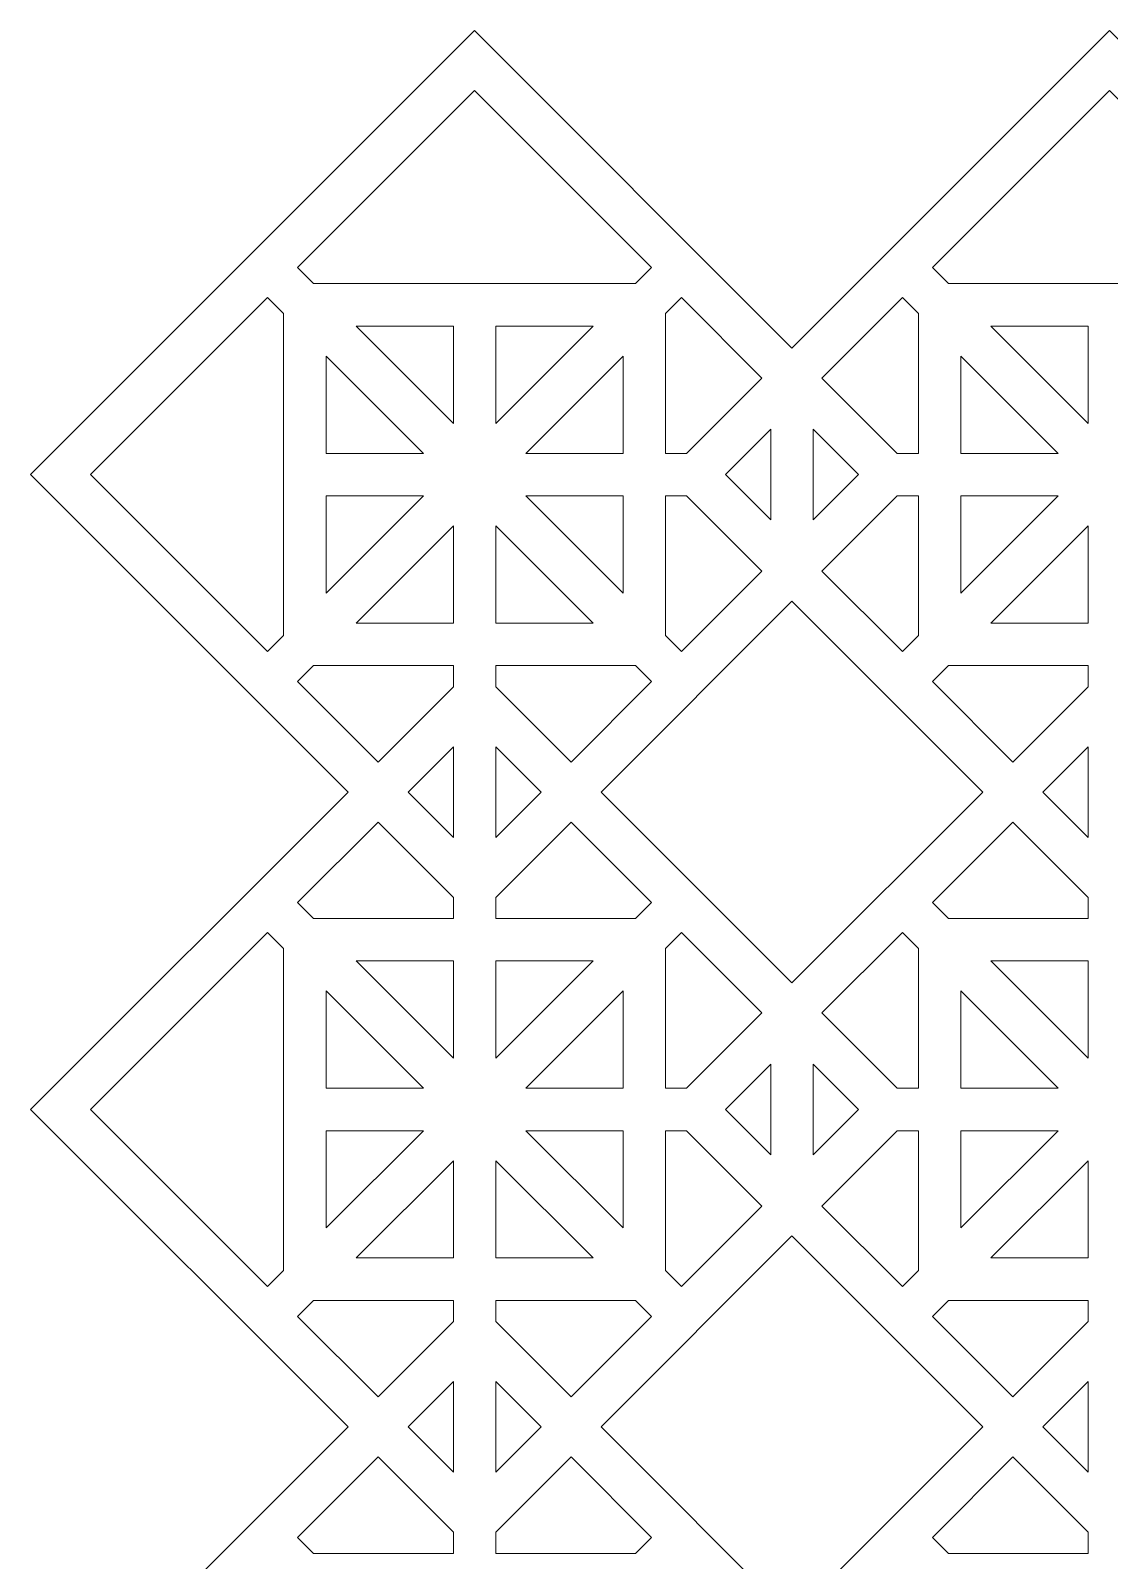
# Model space of a CAD drawing. Header units: centimetres. Extents: x -68 to 68, y -63 to 63.
# Drawn here: x 2.65 to 28.08, y 26.78 to 62.84 of the extents above; entities that cross this region are included whole.
import ezdxf

# ---------------------------------------------------------------- set-up
doc = ezdxf.new("R2010")
doc.units = ezdxf.units.CM
doc.header["$MEASUREMENT"] = 0
doc.layers.add('layer 1', color=7, linetype='Continuous')

msp = doc.modelspace()

# ---------------------------------------------------------------- linework, layer by layer
at = {"layer": 'layer 1', "color": 177, "lineweight": 9}
for points, knots in [([(58.00778, -62.84331), (58.00778, -62.84331), (68.47296, -52.37813), (68.47296, -52.37813), (68.47296, -52.37813), (68.47296, -52.37813), (60.99035, -44.89556), (60.99035, -44.89556), (60.99035, -44.89556), (60.99035, -44.89556), (68.47296, -37.41295), (68.47296, -37.41295), (68.47296, -37.41295), (68.47296, -37.41295), (61.00036, -29.94035), (61.00036, -29.94035), (61.00036, -29.94035), (61.00036, -29.94035), (68.47296, -22.44777), (68.47296, -22.44777), (68.47296, -22.44777), (68.47296, -22.44777), (60.99035, -14.96516), (60.99035, -14.96516), (60.99035, -14.96516), (60.99035, -14.96516), (68.47296, -7.48259), (68.47296, -7.48259), (68.47296, -7.48259), (68.47296, -7.48259), (60.99038, -0.00001), (60.99038, -0.00001), (60.99038, -0.00001), (60.99038, -0.00001), (68.47296, 7.48259), (68.47296, 7.48259), (68.47296, 7.48259), (68.47296, 7.48259), (60.99035, 14.96516), (60.99035, 14.96516), (60.99035, 14.96516), (60.99035, 14.96516), (68.47296, 22.44777), (68.47296, 22.44777), (68.47296, 22.44777), (68.47296, 22.44777), (61.00036, 29.92037), (61.00036, 29.92037), (61.00036, 29.92037), (61.00036, 29.92037), (60.99263, 29.9281), (60.99263, 29.9281), (60.99263, 29.9281), (60.99263, 29.9281), (60.99037, 29.93036), (60.99037, 29.93036), (60.99037, 29.93036), (60.99037, 29.93036), (68.47296, 37.41295), (68.47296, 37.41295), (68.47296, 37.41295), (68.47296, 37.41295), (60.99035, 44.89556), (60.99035, 44.89556), (60.99035, 44.89556), (60.99035, 44.89556), (68.47296, 52.37813), (68.47296, 52.37813), (68.47296, 52.37813), (68.47296, 52.37813), (58.00778, 62.84331), (58.00778, 62.84331), (58.00778, 62.84331), (58.00778, 62.84331), (50.52517, 55.3607), (50.52517, 55.3607), (50.52517, 55.3607), (50.52517, 55.3607), (43.0426, 62.84331), (43.0426, 62.84331), (43.0426, 62.84331), (43.0426, 62.84331), (35.56, 55.36071), (35.56, 55.36071), (35.56, 55.36071), (35.56, 55.36071), (28.07742, 62.84331), (28.07742, 62.84331), (28.07742, 62.84331), (28.07742, 62.84331), (20.59485, 55.3607), (20.59485, 55.3607), (20.59485, 55.3607), (20.59485, 55.3607), (13.11224, 62.84331), (13.11224, 62.84331), (13.11224, 62.84331), (13.11224, 62.84331), (2.64706, 52.37813), (2.64706, 52.37813), (2.64706, 52.37813), (2.64706, 52.37813), (10.12967, 44.89556), (10.12967, 44.89556), (10.12967, 44.89556), (10.12967, 44.89556), (2.64706, 37.41295), (2.64706, 37.41295), (2.64706, 37.41295), (2.64706, 37.41295), (10.12964, 29.93035), (10.12964, 29.93035), (10.12964, 29.93035), (10.12964, 29.93035), (2.64706, 22.44777), (2.64706, 22.44777), (2.64706, 22.44777), (2.64706, 22.44777), (10.12967, 14.96516), (10.12967, 14.96516), (10.12967, 14.96516), (10.12967, 14.96516), (2.64706, 7.48259), (2.64706, 7.48259), (2.64706, 7.48259), (2.64706, 7.48259), (10.12965, 0), (10.12965, 0), (10.12965, 0), (10.12965, 0), (2.64706, -7.48259), (2.64706, -7.48259), (2.64706, -7.48259), (2.64706, -7.48259), (10.12967, -14.96516), (10.12967, -14.96516), (10.12967, -14.96516), (10.12967, -14.96516), (2.64706, -22.44777), (2.64706, -22.44777), (2.64706, -22.44777), (2.64706, -22.44777), (10.12965, -29.93036), (10.12965, -29.93036), (10.12965, -29.93036), (10.12965, -29.93036), (2.64706, -37.41295), (2.64706, -37.41295), (2.64706, -37.41295), (2.64706, -37.41295), (10.12967, -44.89556), (10.12967, -44.89556), (10.12967, -44.89556), (10.12967, -44.89556), (2.64706, -52.37813), (2.64706, -52.37813), (2.64706, -52.37813), (2.64706, -52.37813), (13.11224, -62.84331), (13.11224, -62.84331), (13.11224, -62.84331), (13.11224, -62.84331), (20.59484, -55.36071), (20.59484, -55.36071), (20.59484, -55.36071), (20.59484, -55.36071), (28.07742, -62.84331), (28.07742, -62.84331), (28.07742, -62.84331), (28.07742, -62.84331), (35.56, -55.36071), (35.56, -55.36071), (35.56, -55.36071), (35.56, -55.36071), (43.0426, -62.84331), (43.0426, -62.84331), (43.0426, -62.84331), (43.0426, -62.84331), (50.52518, -55.36071), (50.52518, -55.36071), (50.52518, -55.36071), (50.52518, -55.36071), (58.00778, -62.84331), (58.00778, -62.84331)], [0, 0, 0, 0, 0.0212766, 0.0212766, 0.0212766, 0.0212766, 0.04255319, 0.04255319, 0.04255319, 0.04255319, 0.06382979, 0.06382979, 0.06382979, 0.06382979, 0.08510638, 0.08510638, 0.08510638, 0.08510638, 0.10638298, 0.10638298, 0.10638298, 0.10638298, 0.12765957, 0.12765957, 0.12765957, 0.12765957, 0.14893617, 0.14893617, 0.14893617, 0.14893617, 0.17021277, 0.17021277, 0.17021277, 0.17021277, 0.19148936, 0.19148936, 0.19148936, 0.19148936, 0.21276596, 0.21276596, 0.21276596, 0.21276596, 0.23404255, 0.23404255, 0.23404255, 0.23404255, 0.25531915, 0.25531915, 0.25531915, 0.25531915, 0.27659574, 0.27659574, 0.27659574, 0.27659574, 0.29787234, 0.29787234, 0.29787234, 0.29787234, 0.31914894, 0.31914894, 0.31914894, 0.31914894, 0.34042553, 0.34042553, 0.34042553, 0.34042553, 0.36170213, 0.36170213, 0.36170213, 0.36170213, 0.38297872, 0.38297872, 0.38297872, 0.38297872, 0.40425532, 0.40425532, 0.40425532, 0.40425532, 0.42553191, 0.42553191, 0.42553191, 0.42553191, 0.44680851, 0.44680851, 0.44680851, 0.44680851, 0.46808511, 0.46808511, 0.46808511, 0.46808511, 0.4893617, 0.4893617, 0.4893617, 0.4893617, 0.5106383, 0.5106383, 0.5106383, 0.5106383, 0.53191489, 0.53191489, 0.53191489, 0.53191489, 0.55319149, 0.55319149, 0.55319149, 0.55319149, 0.57446809, 0.57446809, 0.57446809, 0.57446809, 0.59574468, 0.59574468, 0.59574468, 0.59574468, 0.61702128, 0.61702128, 0.61702128, 0.61702128, 0.63829787, 0.63829787, 0.63829787, 0.63829787, 0.65957447, 0.65957447, 0.65957447, 0.65957447, 0.68085106, 0.68085106, 0.68085106, 0.68085106, 0.70212766, 0.70212766, 0.70212766, 0.70212766, 0.72340426, 0.72340426, 0.72340426, 0.72340426, 0.74468085, 0.74468085, 0.74468085, 0.74468085, 0.76595745, 0.76595745, 0.76595745, 0.76595745, 0.78723404, 0.78723404, 0.78723404, 0.78723404, 0.80851064, 0.80851064, 0.80851064, 0.80851064, 0.82978723, 0.82978723, 0.82978723, 0.82978723, 0.85106383, 0.85106383, 0.85106383, 0.85106383, 0.87234043, 0.87234043, 0.87234043, 0.87234043, 0.89361702, 0.89361702, 0.89361702, 0.89361702, 0.91489362, 0.91489362, 0.91489362, 0.91489362, 0.93617021, 0.93617021, 0.93617021, 0.93617021, 0.95744681, 0.95744681, 0.95744681, 0.95744681, 1, 1, 1, 1]), ([(17.28417, 57.25714), (17.28417, 57.25714), (16.90513, 56.87813), (16.90513, 56.87813), (16.90513, 56.87813), (16.90513, 56.87813), (9.31941, 56.87813), (9.31941, 56.87813), (9.31941, 56.87813), (9.31941, 56.87813), (8.94034, 57.2572), (8.94034, 57.2572), (8.94034, 57.2572), (8.94034, 57.2572), (13.11224, 61.4291), (13.11224, 61.4291), (13.11224, 61.4291), (13.11224, 61.4291), (17.28417, 57.25714), (17.28417, 57.25714)], [0, 0, 0, 0, 0.16666667, 0.16666667, 0.16666667, 0.16666667, 0.33333333, 0.33333333, 0.33333333, 0.33333333, 0.5, 0.5, 0.5, 0.5, 0.66666667, 0.66666667, 0.66666667, 0.66666667, 1, 1, 1, 1]), ([(23.90549, 57.25714), (23.90549, 57.25714), (24.28453, 56.87813), (24.28453, 56.87813), (24.28453, 56.87813), (24.28453, 56.87813), (31.87025, 56.87813), (31.87025, 56.87813), (31.87025, 56.87813), (31.87025, 56.87813), (32.24932, 57.2572), (32.24932, 57.2572), (32.24932, 57.2572), (32.24932, 57.2572), (28.07742, 61.4291), (28.07742, 61.4291), (28.07742, 61.4291), (28.07742, 61.4291), (23.90549, 57.25714), (23.90549, 57.25714)], [0, 0, 0, 0, 0.16666667, 0.16666667, 0.16666667, 0.16666667, 0.33333333, 0.33333333, 0.33333333, 0.33333333, 0.5, 0.5, 0.5, 0.5, 0.66666667, 0.66666667, 0.66666667, 0.66666667, 1, 1, 1, 1]), ([(8.61224, 56.17108), (8.61224, 56.17108), (8.23323, 56.55009), (8.23323, 56.55009), (8.23323, 56.55009), (8.23323, 56.55009), (4.06127, 52.37813), (4.06127, 52.37813), (4.06127, 52.37813), (4.06127, 52.37813), (8.23319, 48.20621), (8.23319, 48.20621), (8.23319, 48.20621), (8.23319, 48.20621), (8.61224, 48.58525), (8.61224, 48.58525), (8.61224, 48.58525), (8.61224, 48.58525), (8.61224, 56.17108), (8.61224, 56.17108)], [0, 0, 0, 0, 0.16666667, 0.16666667, 0.16666667, 0.16666667, 0.33333333, 0.33333333, 0.33333333, 0.33333333, 0.5, 0.5, 0.5, 0.5, 0.66666667, 0.66666667, 0.66666667, 0.66666667, 1, 1, 1, 1]), ([(19.88772, 54.6536), (19.88772, 54.6536), (18.11227, 52.87814), (18.11227, 52.87814), (18.11227, 52.87814), (18.11227, 52.87814), (17.61224, 52.87813), (17.61224, 52.87813), (17.61224, 52.87813), (17.61224, 52.87813), (17.61224, 56.17102), (17.61224, 56.17102), (17.61224, 56.17102), (17.61224, 56.17102), (17.99127, 56.55003), (17.99127, 56.55003), (17.99127, 56.55003), (17.99127, 56.55003), (19.88772, 54.6536), (19.88772, 54.6536)], [0, 0, 0, 0, 0.16666667, 0.16666667, 0.16666667, 0.16666667, 0.33333333, 0.33333333, 0.33333333, 0.33333333, 0.5, 0.5, 0.5, 0.5, 0.66666667, 0.66666667, 0.66666667, 0.66666667, 1, 1, 1, 1]), ([(23.07742, 52.87813), (23.07742, 52.87813), (23.07741, 52.87814), (23.07741, 52.87814), (23.07741, 52.87814), (23.07741, 52.87814), (21.30197, 54.65359), (21.30197, 54.65359), (21.30197, 54.65359), (21.30197, 54.65359), (23.19839, 56.55003), (23.19839, 56.55003), (23.19839, 56.55003), (23.19839, 56.55003), (23.57742, 56.17102), (23.57742, 56.17102), (23.57742, 56.17102), (23.57742, 56.17102), (23.57742, 52.87813), (23.57742, 52.87813)], [0, 0, 0, 0, 0.16666667, 0.16666667, 0.16666667, 0.16666667, 0.33333333, 0.33333333, 0.33333333, 0.33333333, 0.5, 0.5, 0.5, 0.5, 0.66666667, 0.66666667, 0.66666667, 0.66666667, 1, 1, 1, 1]), ([(12.6124, 53.58527), (12.6124, 53.58527), (12.61239, 55.87813), (12.61239, 55.87813), (12.61239, 55.87813), (12.61239, 55.87813), (10.31952, 55.87814), (10.31952, 55.87814), (10.31952, 55.87814), (10.31952, 55.87814), (12.6124, 53.58527), (12.6124, 53.58527)], [0, 0, 0, 0, 0.25, 0.25, 0.25, 0.25, 0.5, 0.5, 0.5, 0.5, 1, 1, 1, 1]), ([(15.90524, 55.87813), (15.90524, 55.87813), (13.61239, 53.58529), (13.61239, 53.58529), (13.61239, 53.58529), (13.61239, 53.58529), (13.61239, 55.87813), (13.61239, 55.87813), (13.61239, 55.87813), (13.61239, 55.87813), (15.90524, 55.87813), (15.90524, 55.87813)], [0, 0, 0, 0, 0.25, 0.25, 0.25, 0.25, 0.5, 0.5, 0.5, 0.5, 1, 1, 1, 1]), ([(25.28442, 55.87813), (25.28442, 55.87813), (27.57727, 53.58529), (27.57727, 53.58529), (27.57727, 53.58529), (27.57727, 53.58529), (27.57727, 55.87813), (27.57727, 55.87813), (27.57727, 55.87813), (27.57727, 55.87813), (25.28442, 55.87813), (25.28442, 55.87813)], [0, 0, 0, 0, 0.25, 0.25, 0.25, 0.25, 0.5, 0.5, 0.5, 0.5, 1, 1, 1, 1]), ([(11.90535, 52.87813), (11.90535, 52.87813), (9.61224, 55.17117), (9.61224, 55.17117), (9.61224, 55.17117), (9.61224, 55.17117), (9.61224, 52.87813), (9.61224, 52.87813), (9.61224, 52.87813), (9.61224, 52.87813), (11.90535, 52.87813), (11.90535, 52.87813)], [0, 0, 0, 0, 0.25, 0.25, 0.25, 0.25, 0.5, 0.5, 0.5, 0.5, 1, 1, 1, 1]), ([(14.31943, 52.87814), (14.31943, 52.87814), (16.61224, 52.87813), (16.61224, 52.87813), (16.61224, 52.87813), (16.61224, 52.87813), (16.61223, 55.17091), (16.61223, 55.17091), (16.61223, 55.17091), (16.61223, 55.17091), (14.31943, 52.87814), (14.31943, 52.87814)], [0, 0, 0, 0, 0.25, 0.25, 0.25, 0.25, 0.5, 0.5, 0.5, 0.5, 1, 1, 1, 1]), ([(26.87023, 52.87814), (26.87023, 52.87814), (24.57742, 52.87813), (24.57742, 52.87813), (24.57742, 52.87813), (24.57742, 52.87813), (24.57743, 55.17091), (24.57743, 55.17091), (24.57743, 55.17091), (24.57743, 55.17091), (26.87023, 52.87814), (26.87023, 52.87814)], [0, 0, 0, 0, 0.25, 0.25, 0.25, 0.25, 0.5, 0.5, 0.5, 0.5, 1, 1, 1, 1]), ([(20.09484, 53.4465), (20.09484, 53.4465), (19.02646, 52.37813), (19.02646, 52.37813), (19.02646, 52.37813), (19.02646, 52.37813), (20.09484, 51.30976), (20.09484, 51.30976), (20.09484, 51.30976), (20.09484, 51.30976), (20.09484, 53.4465), (20.09484, 53.4465)], [0, 0, 0, 0, 0.25, 0.25, 0.25, 0.25, 0.5, 0.5, 0.5, 0.5, 1, 1, 1, 1]), ([(21.09483, 53.4465), (21.09483, 53.4465), (21.09485, 51.30977), (21.09485, 51.30977), (21.09485, 51.30977), (21.09485, 51.30977), (22.1632, 52.37813), (22.1632, 52.37813), (22.1632, 52.37813), (22.1632, 52.37813), (21.09483, 53.4465), (21.09483, 53.4465)], [0, 0, 0, 0, 0.25, 0.25, 0.25, 0.25, 0.5, 0.5, 0.5, 0.5, 1, 1, 1, 1]), ([(23.07741, 52.87813), (23.07741, 52.87813), (23.07742, 52.87813), (23.07742, 52.87813), (23.07742, 52.87813), (23.07742, 52.87813), (23.57742, 52.87813), (23.57742, 52.87813), (23.57742, 52.87813), (23.57742, 52.87813), (23.57743, 52.87813), (23.57743, 52.87813)], [0, 0, 0, 0, 0.25, 0.25, 0.25, 0.25, 0.5, 0.5, 0.5, 0.5, 1, 1, 1, 1]), ([(9.61224, 49.58513), (9.61224, 49.58513), (9.61223, 51.87813), (9.61223, 51.87813), (9.61223, 51.87813), (9.61223, 51.87813), (11.90524, 51.87813), (11.90524, 51.87813), (11.90524, 51.87813), (11.90524, 51.87813), (9.61224, 49.58513), (9.61224, 49.58513)], [0, 0, 0, 0, 0.25, 0.25, 0.25, 0.25, 0.5, 0.5, 0.5, 0.5, 1, 1, 1, 1]), ([(16.61224, 49.58542), (16.61224, 49.58542), (14.31951, 51.87813), (14.31951, 51.87813), (14.31951, 51.87813), (14.31951, 51.87813), (16.61224, 51.87813), (16.61224, 51.87813), (16.61224, 51.87813), (16.61224, 51.87813), (16.61224, 49.58542), (16.61224, 49.58542)], [0, 0, 0, 0, 0.25, 0.25, 0.25, 0.25, 0.5, 0.5, 0.5, 0.5, 1, 1, 1, 1]), ([(19.88773, 50.10267), (19.88773, 50.10267), (17.99129, 48.20624), (17.99129, 48.20624), (17.99129, 48.20624), (17.99129, 48.20624), (17.61224, 48.58531), (17.61224, 48.58531), (17.61224, 48.58531), (17.61224, 48.58531), (17.61224, 51.87813), (17.61224, 51.87813), (17.61224, 51.87813), (17.61224, 51.87813), (18.11225, 51.87813), (18.11225, 51.87813), (18.11225, 51.87813), (18.11225, 51.87813), (19.88773, 50.10267), (19.88773, 50.10267)], [0, 0, 0, 0, 0.16666667, 0.16666667, 0.16666667, 0.16666667, 0.33333333, 0.33333333, 0.33333333, 0.33333333, 0.5, 0.5, 0.5, 0.5, 0.66666667, 0.66666667, 0.66666667, 0.66666667, 1, 1, 1, 1]), ([(23.07743, 51.87813), (23.07743, 51.87813), (21.30195, 50.10267), (21.30195, 50.10267), (21.30195, 50.10267), (21.30195, 50.10267), (23.19837, 48.20624), (23.19837, 48.20624), (23.19837, 48.20624), (23.19837, 48.20624), (23.57742, 48.58531), (23.57742, 48.58531), (23.57742, 48.58531), (23.57742, 48.58531), (23.57742, 51.87813), (23.57742, 51.87813), (23.57742, 51.87813), (23.57742, 51.87813), (23.07743, 51.87813), (23.07743, 51.87813)], [0, 0, 0, 0, 0.16666667, 0.16666667, 0.16666667, 0.16666667, 0.33333333, 0.33333333, 0.33333333, 0.33333333, 0.5, 0.5, 0.5, 0.5, 0.66666667, 0.66666667, 0.66666667, 0.66666667, 1, 1, 1, 1]), ([(24.57742, 49.58542), (24.57742, 49.58542), (26.87015, 51.87813), (26.87015, 51.87813), (26.87015, 51.87813), (26.87015, 51.87813), (24.57742, 51.87813), (24.57742, 51.87813), (24.57742, 51.87813), (24.57742, 51.87813), (24.57742, 49.58542), (24.57742, 49.58542)], [0, 0, 0, 0, 0.25, 0.25, 0.25, 0.25, 0.5, 0.5, 0.5, 0.5, 1, 1, 1, 1]), ([(10.31948, 48.87814), (10.31948, 48.87814), (12.61239, 48.87812), (12.61239, 48.87812), (12.61239, 48.87812), (12.61239, 48.87812), (12.6124, 51.17107), (12.6124, 51.17107), (12.6124, 51.17107), (12.6124, 51.17107), (10.31948, 48.87814), (10.31948, 48.87814)], [0, 0, 0, 0, 0.25, 0.25, 0.25, 0.25, 0.5, 0.5, 0.5, 0.5, 1, 1, 1, 1]), ([(13.61239, 48.87814), (13.61239, 48.87814), (15.90531, 48.87813), (15.90531, 48.87813), (15.90531, 48.87813), (15.90531, 48.87813), (13.61239, 51.17108), (13.61239, 51.17108), (13.61239, 51.17108), (13.61239, 51.17108), (13.61239, 48.87814), (13.61239, 48.87814)], [0, 0, 0, 0, 0.25, 0.25, 0.25, 0.25, 0.5, 0.5, 0.5, 0.5, 1, 1, 1, 1]), ([(27.57727, 48.87814), (27.57727, 48.87814), (25.28435, 48.87813), (25.28435, 48.87813), (25.28435, 48.87813), (25.28435, 48.87813), (27.57727, 51.17108), (27.57727, 51.17108), (27.57727, 51.17108), (27.57727, 51.17108), (27.57727, 48.87814), (27.57727, 48.87814)], [0, 0, 0, 0, 0.25, 0.25, 0.25, 0.25, 0.5, 0.5, 0.5, 0.5, 1, 1, 1, 1]), ([(20.59483, 49.39556), (20.59483, 49.39556), (25.09486, 44.89557), (25.09486, 44.89557), (25.09486, 44.89557), (25.09486, 44.89557), (20.59485, 40.39554), (20.59485, 40.39554), (20.59485, 40.39554), (20.59485, 40.39554), (20.59484, 40.39555), (20.59484, 40.39555), (20.59484, 40.39555), (20.59484, 40.39555), (20.57693, 40.41346), (20.57693, 40.41346), (20.57693, 40.41346), (20.57693, 40.41346), (20.5769, 40.41349), (20.5769, 40.41349), (20.5769, 40.41349), (20.5769, 40.41349), (16.09486, 44.89555), (16.09486, 44.89555), (16.09486, 44.89555), (16.09486, 44.89555), (20.59483, 49.39556), (20.59483, 49.39556)], [0, 0, 0, 0, 0.125, 0.125, 0.125, 0.125, 0.25, 0.25, 0.25, 0.25, 0.375, 0.375, 0.375, 0.375, 0.5, 0.5, 0.5, 0.5, 0.625, 0.625, 0.625, 0.625, 0.75, 0.75, 0.75, 0.75, 1, 1, 1, 1]), ([(12.61239, 47.37828), (12.61239, 47.37828), (12.61239, 47.87813), (12.61239, 47.87813), (12.61239, 47.87813), (12.61239, 47.87813), (9.31935, 47.87813), (9.31935, 47.87813), (9.31935, 47.87813), (9.31935, 47.87813), (8.9403, 47.4991), (8.9403, 47.4991), (8.9403, 47.4991), (8.9403, 47.4991), (10.83676, 45.60265), (10.83676, 45.60265), (10.83676, 45.60265), (10.83676, 45.60265), (12.61239, 47.37828), (12.61239, 47.37828)], [0, 0, 0, 0, 0.16666667, 0.16666667, 0.16666667, 0.16666667, 0.33333333, 0.33333333, 0.33333333, 0.33333333, 0.5, 0.5, 0.5, 0.5, 0.66666667, 0.66666667, 0.66666667, 0.66666667, 1, 1, 1, 1]), ([(13.61239, 47.87813), (13.61239, 47.87813), (13.61239, 47.378), (13.61239, 47.378), (13.61239, 47.378), (13.61239, 47.378), (15.38772, 45.60266), (15.38772, 45.60266), (15.38772, 45.60266), (15.38772, 45.60266), (15.38773, 45.60267), (15.38773, 45.60267), (15.38773, 45.60267), (15.38773, 45.60267), (17.28418, 47.49913), (17.28418, 47.49913), (17.28418, 47.49913), (17.28418, 47.49913), (16.9052, 47.87813), (16.9052, 47.87813), (16.9052, 47.87813), (16.9052, 47.87813), (13.6224, 47.87813), (13.6224, 47.87813), (13.6224, 47.87813), (13.6224, 47.87813), (13.62239, 47.87813), (13.62239, 47.87813), (13.62239, 47.87813), (13.62239, 47.87813), (13.61239, 47.87813), (13.61239, 47.87813)], [0, 0, 0, 0, 0.11111111, 0.11111111, 0.11111111, 0.11111111, 0.22222222, 0.22222222, 0.22222222, 0.22222222, 0.33333333, 0.33333333, 0.33333333, 0.33333333, 0.44444444, 0.44444444, 0.44444444, 0.44444444, 0.55555556, 0.55555556, 0.55555556, 0.55555556, 0.66666667, 0.66666667, 0.66666667, 0.66666667, 0.77777778, 0.77777778, 0.77777778, 0.77777778, 1, 1, 1, 1]), ([(25.80195, 45.60266), (25.80195, 45.60266), (23.90548, 47.49913), (23.90548, 47.49913), (23.90548, 47.49913), (23.90548, 47.49913), (24.28446, 47.87813), (24.28446, 47.87813), (24.28446, 47.87813), (24.28446, 47.87813), (27.57727, 47.87813), (27.57727, 47.87813), (27.57727, 47.87813), (27.57727, 47.87813), (27.57727, 47.37798), (27.57727, 47.37798), (27.57727, 47.37798), (27.57727, 47.37798), (25.802, 45.60271), (25.802, 45.60271), (25.802, 45.60271), (25.802, 45.60271), (25.80196, 45.60266), (25.80196, 45.60266), (25.80196, 45.60266), (25.80196, 45.60266), (25.80195, 45.60266), (25.80195, 45.60266)], [0, 0, 0, 0, 0.125, 0.125, 0.125, 0.125, 0.25, 0.25, 0.25, 0.25, 0.375, 0.375, 0.375, 0.375, 0.5, 0.5, 0.5, 0.5, 0.625, 0.625, 0.625, 0.625, 0.75, 0.75, 0.75, 0.75, 1, 1, 1, 1]), ([(11.54386, 44.89554), (11.54386, 44.89554), (12.61239, 43.82703), (12.61239, 43.82703), (12.61239, 43.82703), (12.61239, 43.82703), (12.61238, 45.96406), (12.61238, 45.96406), (12.61238, 45.96406), (12.61238, 45.96406), (11.54386, 44.89554), (11.54386, 44.89554)], [0, 0, 0, 0, 0.25, 0.25, 0.25, 0.25, 0.5, 0.5, 0.5, 0.5, 1, 1, 1, 1]), ([(13.61238, 43.82731), (13.61238, 43.82731), (13.61239, 45.96379), (13.61239, 45.96379), (13.61239, 45.96379), (13.61239, 45.96379), (14.68062, 44.89555), (14.68062, 44.89555), (14.68062, 44.89555), (14.68062, 44.89555), (13.61238, 43.82731), (13.61238, 43.82731)], [0, 0, 0, 0, 0.25, 0.25, 0.25, 0.25, 0.5, 0.5, 0.5, 0.5, 1, 1, 1, 1]), ([(27.57727, 43.82731), (27.57727, 43.82731), (27.57728, 45.96376), (27.57728, 45.96376), (27.57728, 45.96376), (27.57728, 45.96376), (27.57727, 45.96375), (27.57727, 45.96375), (27.57727, 45.96375), (27.57727, 45.96375), (26.50907, 44.89555), (26.50907, 44.89555), (26.50907, 44.89555), (26.50907, 44.89555), (27.57727, 43.82731), (27.57727, 43.82731)], [0, 0, 0, 0, 0.2, 0.2, 0.2, 0.2, 0.4, 0.4, 0.4, 0.4, 0.6, 0.6, 0.6, 0.6, 1, 1, 1, 1]), ([(10.83677, 44.18846), (10.83677, 44.18846), (8.9403, 42.29198), (8.9403, 42.29198), (8.9403, 42.29198), (8.9403, 42.29198), (9.31935, 41.91295), (9.31935, 41.91295), (9.31935, 41.91295), (9.31935, 41.91295), (12.61239, 41.91295), (12.61239, 41.91295), (12.61239, 41.91295), (12.61239, 41.91295), (12.6124, 42.41281), (12.6124, 42.41281), (12.6124, 42.41281), (12.6124, 42.41281), (10.83677, 44.18846), (10.83677, 44.18846)], [0, 0, 0, 0, 0.16666667, 0.16666667, 0.16666667, 0.16666667, 0.33333333, 0.33333333, 0.33333333, 0.33333333, 0.5, 0.5, 0.5, 0.5, 0.66666667, 0.66666667, 0.66666667, 0.66666667, 1, 1, 1, 1]), ([(13.61239, 42.41311), (13.61239, 42.41311), (13.61238, 41.91295), (13.61238, 41.91295), (13.61238, 41.91295), (13.61238, 41.91295), (16.9052, 41.91295), (16.9052, 41.91295), (16.9052, 41.91295), (16.9052, 41.91295), (17.28418, 42.29195), (17.28418, 42.29195), (17.28418, 42.29195), (17.28418, 42.29195), (15.38773, 44.18844), (15.38773, 44.18844)], [0, 0, 0, 0, 0.2, 0.2, 0.2, 0.2, 0.4, 0.4, 0.4, 0.4, 0.6, 0.6, 0.6, 0.6, 1, 1, 1, 1]), ([(25.80196, 44.18844), (25.80196, 44.18844), (27.57727, 42.41314), (27.57727, 42.41314), (27.57727, 42.41314), (27.57727, 42.41314), (27.57727, 41.91295), (27.57727, 41.91295), (27.57727, 41.91295), (27.57727, 41.91295), (24.28446, 41.91295), (24.28446, 41.91295), (24.28446, 41.91295), (24.28446, 41.91295), (23.90548, 42.29195), (23.90548, 42.29195), (23.90548, 42.29195), (23.90548, 42.29195), (25.80196, 44.18844), (25.80196, 44.18844)], [0, 0, 0, 0, 0.16666667, 0.16666667, 0.16666667, 0.16666667, 0.33333333, 0.33333333, 0.33333333, 0.33333333, 0.5, 0.5, 0.5, 0.5, 0.66666667, 0.66666667, 0.66666667, 0.66666667, 1, 1, 1, 1]), ([(8.61224, 33.62), (8.61224, 33.62), (8.23323, 33.24099), (8.23323, 33.24099), (8.23323, 33.24099), (8.23323, 33.24099), (4.06127, 37.41295), (4.06127, 37.41295), (4.06127, 37.41295), (4.06127, 37.41295), (8.23319, 41.58487), (8.23319, 41.58487), (8.23319, 41.58487), (8.23319, 41.58487), (8.61224, 41.20583), (8.61224, 41.20583), (8.61224, 41.20583), (8.61224, 41.20583), (8.61224, 33.62), (8.61224, 33.62)], [0, 0, 0, 0, 0.16666667, 0.16666667, 0.16666667, 0.16666667, 0.33333333, 0.33333333, 0.33333333, 0.33333333, 0.5, 0.5, 0.5, 0.5, 0.66666667, 0.66666667, 0.66666667, 0.66666667, 1, 1, 1, 1]), ([(19.88771, 39.68842), (19.88771, 39.68842), (17.99129, 41.58484), (17.99129, 41.58484), (17.99129, 41.58484), (17.99129, 41.58484), (17.61224, 41.20577), (17.61224, 41.20577), (17.61224, 41.20577), (17.61224, 41.20577), (17.61224, 37.91295), (17.61224, 37.91295), (17.61224, 37.91295), (17.61224, 37.91295), (18.11224, 37.91295), (18.11224, 37.91295), (18.11224, 37.91295), (18.11224, 37.91295), (19.88771, 39.68842), (19.88771, 39.68842)], [0, 0, 0, 0, 0.16666667, 0.16666667, 0.16666667, 0.16666667, 0.33333333, 0.33333333, 0.33333333, 0.33333333, 0.5, 0.5, 0.5, 0.5, 0.66666667, 0.66666667, 0.66666667, 0.66666667, 1, 1, 1, 1]), ([(23.57742, 41.20577), (23.57742, 41.20577), (23.19837, 41.58484), (23.19837, 41.58484), (23.19837, 41.58484), (23.19837, 41.58484), (21.30196, 39.68843), (21.30196, 39.68843), (21.30196, 39.68843), (21.30196, 39.68843), (21.30194, 39.68841), (21.30194, 39.68841), (21.30194, 39.68841), (21.30194, 39.68841), (23.07744, 37.91295), (23.07744, 37.91295), (23.07744, 37.91295), (23.07744, 37.91295), (23.57742, 37.91295), (23.57742, 37.91295), (23.57742, 37.91295), (23.57742, 37.91295), (23.57742, 41.20577), (23.57742, 41.20577)], [0, 0, 0, 0, 0.14285714, 0.14285714, 0.14285714, 0.14285714, 0.28571429, 0.28571429, 0.28571429, 0.28571429, 0.42857143, 0.42857143, 0.42857143, 0.42857143, 0.57142857, 0.57142857, 0.57142857, 0.57142857, 0.71428571, 0.71428571, 0.71428571, 0.71428571, 1, 1, 1, 1]), ([(10.31948, 40.91294), (10.31948, 40.91294), (12.61239, 40.91296), (12.61239, 40.91296), (12.61239, 40.91296), (12.61239, 40.91296), (12.6124, 38.62001), (12.6124, 38.62001), (12.6124, 38.62001), (12.6124, 38.62001), (10.31948, 40.91294), (10.31948, 40.91294)], [0, 0, 0, 0, 0.25, 0.25, 0.25, 0.25, 0.5, 0.5, 0.5, 0.5, 1, 1, 1, 1]), ([(13.61239, 40.91294), (13.61239, 40.91294), (15.90531, 40.91295), (15.90531, 40.91295), (15.90531, 40.91295), (15.90531, 40.91295), (13.61239, 38.62), (13.61239, 38.62), (13.61239, 38.62), (13.61239, 38.62), (13.61239, 40.91294), (13.61239, 40.91294)], [0, 0, 0, 0, 0.25, 0.25, 0.25, 0.25, 0.5, 0.5, 0.5, 0.5, 1, 1, 1, 1]), ([(27.57727, 40.91294), (27.57727, 40.91294), (25.28435, 40.91295), (25.28435, 40.91295), (25.28435, 40.91295), (25.28435, 40.91295), (27.57727, 38.62), (27.57727, 38.62), (27.57727, 38.62), (27.57727, 38.62), (27.57727, 40.91294), (27.57727, 40.91294)], [0, 0, 0, 0, 0.25, 0.25, 0.25, 0.25, 0.5, 0.5, 0.5, 0.5, 1, 1, 1, 1]), ([(9.61224, 40.20595), (9.61224, 40.20595), (9.61223, 37.91295), (9.61223, 37.91295), (9.61223, 37.91295), (9.61223, 37.91295), (11.90524, 37.91295), (11.90524, 37.91295), (11.90524, 37.91295), (11.90524, 37.91295), (9.61224, 40.20595), (9.61224, 40.20595)], [0, 0, 0, 0, 0.25, 0.25, 0.25, 0.25, 0.5, 0.5, 0.5, 0.5, 1, 1, 1, 1]), ([(16.61224, 40.20566), (16.61224, 40.20566), (14.31951, 37.91295), (14.31951, 37.91295), (14.31951, 37.91295), (14.31951, 37.91295), (16.61224, 37.91295), (16.61224, 37.91295), (16.61224, 37.91295), (16.61224, 37.91295), (16.61224, 40.20566), (16.61224, 40.20566)], [0, 0, 0, 0, 0.25, 0.25, 0.25, 0.25, 0.5, 0.5, 0.5, 0.5, 1, 1, 1, 1]), ([(24.57742, 40.20566), (24.57742, 40.20566), (26.87015, 37.91295), (26.87015, 37.91295), (26.87015, 37.91295), (26.87015, 37.91295), (24.57742, 37.91295), (24.57742, 37.91295), (24.57742, 37.91295), (24.57742, 37.91295), (24.57742, 40.20566), (24.57742, 40.20566)], [0, 0, 0, 0, 0.25, 0.25, 0.25, 0.25, 0.5, 0.5, 0.5, 0.5, 1, 1, 1, 1]), ([(20.09484, 36.3446), (20.09484, 36.3446), (20.09484, 38.48132), (20.09484, 38.48132), (20.09484, 38.48132), (20.09484, 38.48132), (19.02646, 37.41295), (19.02646, 37.41295), (19.02646, 37.41295), (19.02646, 37.41295), (20.09484, 36.3446), (20.09484, 36.3446)], [0, 0, 0, 0, 0.25, 0.25, 0.25, 0.25, 0.5, 0.5, 0.5, 0.5, 1, 1, 1, 1]), ([(21.09483, 38.48133), (21.09483, 38.48133), (21.09484, 38.48132), (21.09484, 38.48132), (21.09484, 38.48132), (21.09484, 38.48132), (21.10478, 38.47138), (21.10478, 38.47138), (21.10478, 38.47138), (21.10478, 38.47138), (21.10479, 38.47137), (21.10479, 38.47137), (21.10479, 38.47137), (21.10479, 38.47137), (22.1632, 37.41295), (22.1632, 37.41295), (22.1632, 37.41295), (22.1632, 37.41295), (21.09485, 36.34459), (21.09485, 36.34459)], [0, 0, 0, 0, 0.16666667, 0.16666667, 0.16666667, 0.16666667, 0.33333333, 0.33333333, 0.33333333, 0.33333333, 0.5, 0.5, 0.5, 0.5, 0.66666667, 0.66666667, 0.66666667, 0.66666667, 1, 1, 1, 1]), ([(21.09484, 38.48134), (21.09484, 38.48134), (21.09484, 38.48133), (21.09484, 38.48133), (21.09484, 38.48133), (21.09484, 38.48133), (21.09484, 38.48132), (21.09484, 38.48132), (21.09484, 38.48132), (21.09484, 38.48132), (21.09484, 36.34459), (21.09484, 36.34459)], [0, 0, 0, 0, 0.25, 0.25, 0.25, 0.25, 0.5, 0.5, 0.5, 0.5, 1, 1, 1, 1]), ([(11.90535, 36.91295), (11.90535, 36.91295), (9.61224, 34.61991), (9.61224, 34.61991), (9.61224, 34.61991), (9.61224, 34.61991), (9.61224, 36.91295), (9.61224, 36.91295), (9.61224, 36.91295), (9.61224, 36.91295), (11.90535, 36.91295), (11.90535, 36.91295)], [0, 0, 0, 0, 0.25, 0.25, 0.25, 0.25, 0.5, 0.5, 0.5, 0.5, 1, 1, 1, 1]), ([(14.31943, 36.91294), (14.31943, 36.91294), (16.61224, 36.91295), (16.61224, 36.91295), (16.61224, 36.91295), (16.61224, 36.91295), (16.61223, 34.62017), (16.61223, 34.62017), (16.61223, 34.62017), (16.61223, 34.62017), (14.31943, 36.91294), (14.31943, 36.91294)], [0, 0, 0, 0, 0.25, 0.25, 0.25, 0.25, 0.5, 0.5, 0.5, 0.5, 1, 1, 1, 1]), ([(18.11226, 36.91295), (18.11226, 36.91295), (19.88772, 35.1375), (19.88772, 35.1375), (19.88772, 35.1375), (19.88772, 35.1375), (17.99127, 33.24105), (17.99127, 33.24105), (17.99127, 33.24105), (17.99127, 33.24105), (17.61224, 33.62006), (17.61224, 33.62006), (17.61224, 33.62006), (17.61224, 33.62006), (17.61223, 36.91295), (17.61223, 36.91295), (17.61223, 36.91295), (17.61223, 36.91295), (17.61224, 36.91295), (17.61224, 36.91295), (17.61224, 36.91295), (17.61224, 36.91295), (17.61225, 36.91295), (17.61225, 36.91295), (17.61225, 36.91295), (17.61225, 36.91295), (18.11226, 36.91295), (18.11226, 36.91295)], [0, 0, 0, 0, 0.125, 0.125, 0.125, 0.125, 0.25, 0.25, 0.25, 0.25, 0.375, 0.375, 0.375, 0.375, 0.5, 0.5, 0.5, 0.5, 0.625, 0.625, 0.625, 0.625, 0.75, 0.75, 0.75, 0.75, 1, 1, 1, 1]), ([(21.30197, 35.1375), (21.30197, 35.1375), (23.07741, 36.91295), (23.07741, 36.91295), (23.07741, 36.91295), (23.07741, 36.91295), (23.57742, 36.91294), (23.57742, 36.91294), (23.57742, 36.91294), (23.57742, 36.91294), (23.57742, 33.62006), (23.57742, 33.62006), (23.57742, 33.62006), (23.57742, 33.62006), (23.19839, 33.24105), (23.19839, 33.24105), (23.19839, 33.24105), (23.19839, 33.24105), (21.30197, 35.13749), (21.30197, 35.13749), (21.30197, 35.13749), (21.30197, 35.13749), (21.30196, 35.13749), (21.30196, 35.13749), (21.30196, 35.13749), (21.30196, 35.13749), (21.30197, 35.1375), (21.30197, 35.1375)], [0, 0, 0, 0, 0.125, 0.125, 0.125, 0.125, 0.25, 0.25, 0.25, 0.25, 0.375, 0.375, 0.375, 0.375, 0.5, 0.5, 0.5, 0.5, 0.625, 0.625, 0.625, 0.625, 0.75, 0.75, 0.75, 0.75, 1, 1, 1, 1]), ([(26.87023, 36.91294), (26.87023, 36.91294), (24.57742, 36.91295), (24.57742, 36.91295), (24.57742, 36.91295), (24.57742, 36.91295), (24.57743, 34.62017), (24.57743, 34.62017), (24.57743, 34.62017), (24.57743, 34.62017), (26.87023, 36.91294), (26.87023, 36.91294)], [0, 0, 0, 0, 0.25, 0.25, 0.25, 0.25, 0.5, 0.5, 0.5, 0.5, 1, 1, 1, 1]), ([(12.6124, 36.20581), (12.6124, 36.20581), (12.61239, 33.91295), (12.61239, 33.91295), (12.61239, 33.91295), (12.61239, 33.91295), (10.31952, 33.91294), (10.31952, 33.91294), (10.31952, 33.91294), (10.31952, 33.91294), (12.6124, 36.20581), (12.6124, 36.20581)], [0, 0, 0, 0, 0.25, 0.25, 0.25, 0.25, 0.5, 0.5, 0.5, 0.5, 1, 1, 1, 1]), ([(15.90524, 33.91295), (15.90524, 33.91295), (13.61239, 36.20579), (13.61239, 36.20579), (13.61239, 36.20579), (13.61239, 36.20579), (13.61239, 33.91295), (13.61239, 33.91295), (13.61239, 33.91295), (13.61239, 33.91295), (15.90524, 33.91295), (15.90524, 33.91295)], [0, 0, 0, 0, 0.25, 0.25, 0.25, 0.25, 0.5, 0.5, 0.5, 0.5, 1, 1, 1, 1]), ([(25.28442, 33.91295), (25.28442, 33.91295), (27.57727, 36.20579), (27.57727, 36.20579), (27.57727, 36.20579), (27.57727, 36.20579), (27.57727, 33.91295), (27.57727, 33.91295), (27.57727, 33.91295), (27.57727, 33.91295), (25.28442, 33.91295), (25.28442, 33.91295)], [0, 0, 0, 0, 0.25, 0.25, 0.25, 0.25, 0.5, 0.5, 0.5, 0.5, 1, 1, 1, 1]), ([(20.59485, 25.43034), (20.59485, 25.43034), (16.09483, 29.93036), (16.09483, 29.93036), (16.09483, 29.93036), (16.09483, 29.93036), (16.09484, 29.93037), (16.09484, 29.93037), (16.09484, 29.93037), (16.09484, 29.93037), (20.59485, 34.43038), (20.59485, 34.43038)], [0, 0, 0, 0, 0.25, 0.25, 0.25, 0.25, 0.5, 0.5, 0.5, 0.5, 1, 1, 1, 1]), ([(20.59485, 25.43035), (20.59485, 25.43035), (20.59984, 25.43534), (20.59984, 25.43534), (20.59984, 25.43534), (20.59984, 25.43534), (25.09485, 29.93037), (25.09485, 29.93037), (25.09485, 29.93037), (25.09485, 29.93037), (20.59984, 34.42538), (20.59984, 34.42538), (20.59984, 34.42538), (20.59984, 34.42538), (20.59485, 34.43037), (20.59485, 34.43037)], [0, 0, 0, 0, 0.2, 0.2, 0.2, 0.2, 0.4, 0.4, 0.4, 0.4, 0.6, 0.6, 0.6, 0.6, 1, 1, 1, 1]), ([(12.61239, 32.41308), (12.61239, 32.41308), (12.61238, 32.91295), (12.61238, 32.91295), (12.61238, 32.91295), (12.61238, 32.91295), (9.31941, 32.91295), (9.31941, 32.91295), (9.31941, 32.91295), (9.31941, 32.91295), (8.94034, 32.53388), (8.94034, 32.53388), (8.94034, 32.53388), (8.94034, 32.53388), (10.83675, 30.63746), (10.83675, 30.63746), (10.83675, 30.63746), (10.83675, 30.63746), (12.61239, 32.41308), (12.61239, 32.41308)], [0, 0, 0, 0, 0.16666667, 0.16666667, 0.16666667, 0.16666667, 0.33333333, 0.33333333, 0.33333333, 0.33333333, 0.5, 0.5, 0.5, 0.5, 0.66666667, 0.66666667, 0.66666667, 0.66666667, 1, 1, 1, 1]), ([(13.61239, 32.41281), (13.61239, 32.41281), (15.38772, 30.63749), (15.38772, 30.63749), (15.38772, 30.63749), (15.38772, 30.63749), (17.28417, 32.53394), (17.28417, 32.53394), (17.28417, 32.53394), (17.28417, 32.53394), (16.90513, 32.91295), (16.90513, 32.91295), (16.90513, 32.91295), (16.90513, 32.91295), (13.62239, 32.91295), (13.62239, 32.91295), (13.62239, 32.91295), (13.62239, 32.91295), (13.62238, 32.91295), (13.62238, 32.91295), (13.62238, 32.91295), (13.62238, 32.91295), (13.61239, 32.91295), (13.61239, 32.91295), (13.61239, 32.91295), (13.61239, 32.91295), (13.61239, 32.41281), (13.61239, 32.41281)], [0, 0, 0, 0, 0.125, 0.125, 0.125, 0.125, 0.25, 0.25, 0.25, 0.25, 0.375, 0.375, 0.375, 0.375, 0.5, 0.5, 0.5, 0.5, 0.625, 0.625, 0.625, 0.625, 0.75, 0.75, 0.75, 0.75, 1, 1, 1, 1]), ([(27.57727, 32.91295), (27.57727, 32.91295), (24.28453, 32.91295), (24.28453, 32.91295), (24.28453, 32.91295), (24.28453, 32.91295), (23.90549, 32.53394), (23.90549, 32.53394), (23.90549, 32.53394), (23.90549, 32.53394), (25.80196, 30.63748), (25.80196, 30.63748), (25.80196, 30.63748), (25.80196, 30.63748), (27.57727, 32.41278), (27.57727, 32.41278), (27.57727, 32.41278), (27.57727, 32.41278), (27.57727, 32.91295), (27.57727, 32.91295)], [0, 0, 0, 0, 0.16666667, 0.16666667, 0.16666667, 0.16666667, 0.33333333, 0.33333333, 0.33333333, 0.33333333, 0.5, 0.5, 0.5, 0.5, 0.66666667, 0.66666667, 0.66666667, 0.66666667, 1, 1, 1, 1]), ([(11.54387, 29.93038), (11.54387, 29.93038), (12.61239, 30.99888), (12.61239, 30.99888), (12.61239, 30.99888), (12.61239, 30.99888), (12.61239, 28.86184), (12.61239, 28.86184), (12.61239, 28.86184), (12.61239, 28.86184), (11.54388, 29.93037), (11.54388, 29.93037), (11.54388, 29.93037), (11.54388, 29.93037), (11.54387, 29.93037), (11.54387, 29.93037), (11.54387, 29.93037), (11.54387, 29.93037), (11.54387, 29.93038), (11.54387, 29.93038)], [0, 0, 0, 0, 0.16666667, 0.16666667, 0.16666667, 0.16666667, 0.33333333, 0.33333333, 0.33333333, 0.33333333, 0.5, 0.5, 0.5, 0.5, 0.66666667, 0.66666667, 0.66666667, 0.66666667, 1, 1, 1, 1]), ([(13.6124, 30.99859), (13.6124, 30.99859), (13.6124, 28.86213), (13.6124, 28.86213), (13.6124, 28.86213), (13.6124, 28.86213), (14.68062, 29.93037), (14.68062, 29.93037), (14.68062, 29.93037), (14.68062, 29.93037), (14.68063, 29.93038), (14.68063, 29.93038), (14.68063, 29.93038), (14.68063, 29.93038), (13.6124, 30.99859), (13.6124, 30.99859)], [0, 0, 0, 0, 0.2, 0.2, 0.2, 0.2, 0.4, 0.4, 0.4, 0.4, 0.6, 0.6, 0.6, 0.6, 1, 1, 1, 1]), ([(27.57727, 30.99858), (27.57727, 30.99858), (27.57726, 28.86215), (27.57726, 28.86215), (27.57726, 28.86215), (27.57726, 28.86215), (26.50906, 29.93037), (26.50906, 29.93037), (26.50906, 29.93037), (26.50906, 29.93037), (27.57727, 30.99858), (27.57727, 30.99858)], [0, 0, 0, 0, 0.25, 0.25, 0.25, 0.25, 0.5, 0.5, 0.5, 0.5, 1, 1, 1, 1]), ([(12.61239, 27.44762), (12.61239, 27.44762), (10.83676, 29.22326), (10.83676, 29.22326), (10.83676, 29.22326), (10.83676, 29.22326), (8.94034, 27.32684), (8.94034, 27.32684), (8.94034, 27.32684), (8.94034, 27.32684), (9.31941, 26.94777), (9.31941, 26.94777), (9.31941, 26.94777), (9.31941, 26.94777), (12.61239, 26.94777), (12.61239, 26.94777), (12.61239, 26.94777), (12.61239, 26.94777), (12.61239, 27.44762), (12.61239, 27.44762)], [0, 0, 0, 0, 0.16666667, 0.16666667, 0.16666667, 0.16666667, 0.33333333, 0.33333333, 0.33333333, 0.33333333, 0.5, 0.5, 0.5, 0.5, 0.66666667, 0.66666667, 0.66666667, 0.66666667, 1, 1, 1, 1]), ([(13.61239, 26.94777), (13.61239, 26.94777), (16.90513, 26.94777), (16.90513, 26.94777), (16.90513, 26.94777), (16.90513, 26.94777), (17.28417, 27.32678), (17.28417, 27.32678), (17.28417, 27.32678), (17.28417, 27.32678), (15.38774, 29.22326), (15.38774, 29.22326), (15.38774, 29.22326), (15.38774, 29.22326), (13.61241, 27.44791), (13.61241, 27.44791), (13.61241, 27.44791), (13.61241, 27.44791), (13.61239, 26.94777), (13.61239, 26.94777)], [0, 0, 0, 0, 0.16666667, 0.16666667, 0.16666667, 0.16666667, 0.33333333, 0.33333333, 0.33333333, 0.33333333, 0.5, 0.5, 0.5, 0.5, 0.66666667, 0.66666667, 0.66666667, 0.66666667, 1, 1, 1, 1]), ([(27.57727, 27.44793), (27.57727, 27.44793), (27.57727, 26.94777), (27.57727, 26.94777), (27.57727, 26.94777), (27.57727, 26.94777), (24.28453, 26.94777), (24.28453, 26.94777), (24.28453, 26.94777), (24.28453, 26.94777), (23.90549, 27.32678), (23.90549, 27.32678), (23.90549, 27.32678), (23.90549, 27.32678), (25.80195, 29.22325), (25.80195, 29.22325), (25.80195, 29.22325), (25.80195, 29.22325), (27.57727, 27.44793), (27.57727, 27.44793)], [0, 0, 0, 0, 0.16666667, 0.16666667, 0.16666667, 0.16666667, 0.33333333, 0.33333333, 0.33333333, 0.33333333, 0.5, 0.5, 0.5, 0.5, 0.66666667, 0.66666667, 0.66666667, 0.66666667, 1, 1, 1, 1])]:
    msp.add_open_spline(points, degree=3, knots=knots, dxfattribs=at)
msp.add_open_spline([(13.6124, 42.41311), (13.6124, 42.41311), (15.38771, 44.18842), (15.38771, 44.18842)], degree=3, dxfattribs=at)

doc.saveas('drawing.dxf')
